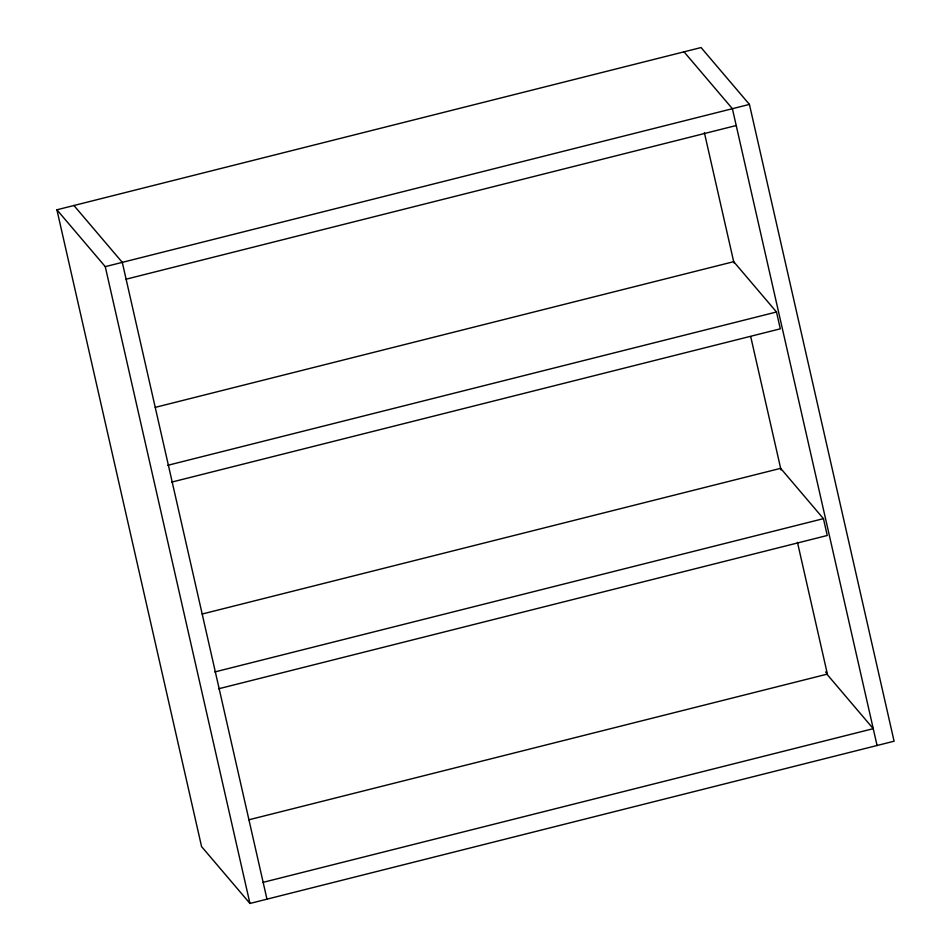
<?xml version="1.0" encoding="UTF-8"?>
<svg xmlns="http://www.w3.org/2000/svg" width="951" height="951" viewBox="0 0 951 951"><rect width="100%" height="100%" fill="white"/><g stroke="black" fill="none" stroke-linecap="round" stroke-linejoin="round"><path stroke-width="1.43" d="M56.905 209.791L701.053 47.55L749.424 104.408L894.095 741.209L249.947 903.45L201.576 846.592L56.905 209.791L105.264 266.649L249.947 903.45M105.264 266.649L749.424 104.408M126.114 279.19L736.217 125.52M155.251 407.373L733.697 261.68L776.492 311.999L780.307 328.82L171.644 482.121M167.828 465.289L776.492 311.999M202.194 614.025L780.652 468.344L823.435 518.652L827.263 535.484L218.599 688.786M214.771 671.953L823.435 518.652M248.948 819.774L827.394 674.093L797.461 542.355M263.142 882.338L873.244 728.668L826.788 674.045M684.031 51.841L732.389 108.699L877.072 745.501M825.587 671.965L827.394 674.093M73.928 205.499L122.287 262.357L266.969 899.159M704.382 132.653L733.982 262.951M750.755 336.785L781.021 469.972"/></g></svg>
